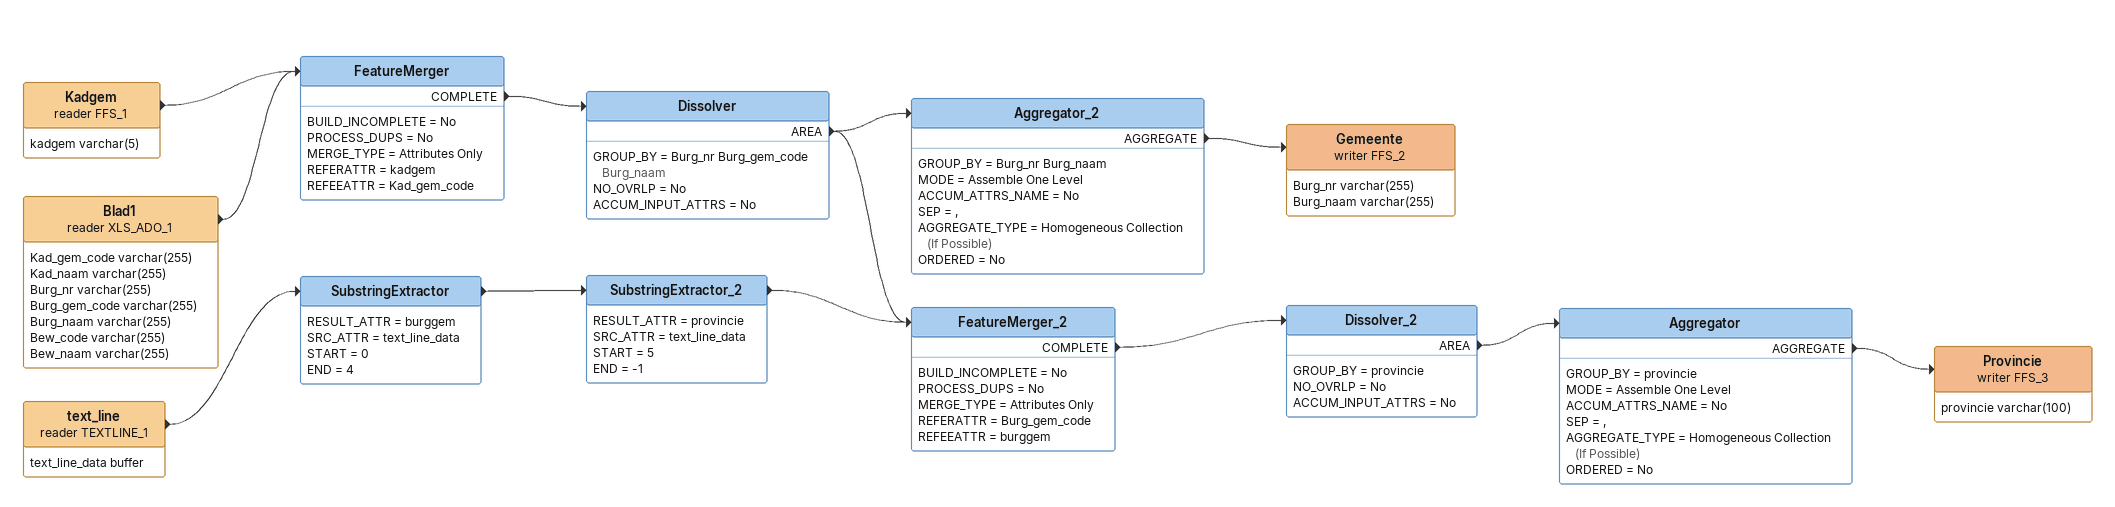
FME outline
Kadgem (reader FFS_1)
    attributes: kadgem varchar(5)
    -> FeatureMerger
Blad1 (reader XLS_ADO_1)
    attributes: Kad_gem_code varchar(255), Kad_naam varchar(255), Burg_nr varchar(255), Burg_gem_code varchar(255), Burg_naam varchar(255), Bew_code varchar(255), Bew_naam varchar(255)
    -> FeatureMerger
FeatureMerger
    BUILD_INCOMPLETE = No
    PROCESS_DUPS = No
    MERGE_TYPE = Attributes Only
    REFERATTR = kadgem
    REFEEATTR = Kad_gem_code
    COMPLETE -> Dissolver
Dissolver
    GROUP_BY = Burg_nr Burg_gem_code Burg_naam
    NO_OVRLP = No
    ACCUM_INPUT_ATTRS = No
    AREA -> FeatureMerger_2
    AREA -> Aggregator_2
Aggregator_2
    GROUP_BY = Burg_nr Burg_naam
    MODE = Assemble One Level
    ACCUM_ATTRS_NAME = No
    SEP = ,
    AGGREGATE_TYPE = Homogeneous Collection (If Possible)
    ORDERED = No
    AGGREGATE -> Gemeente (writer FFS_2)
Gemeente (writer FFS_2)
    attributes: Burg_nr varchar(255), Burg_naam varchar(255)
text_line (reader TEXTLINE_1)
    attributes: text_line_data buffer
    -> SubstringExtractor
SubstringExtractor
    RESULT_ATTR = burggem
    SRC_ATTR = text_line_data
    START = 0
    END = 4
    -> SubstringExtractor_2
SubstringExtractor_2
    RESULT_ATTR = provincie
    SRC_ATTR = text_line_data
    START = 5
    END = -1
    -> FeatureMerger_2
FeatureMerger_2
    BUILD_INCOMPLETE = No
    PROCESS_DUPS = No
    MERGE_TYPE = Attributes Only
    REFERATTR = Burg_gem_code
    REFEEATTR = burggem
    COMPLETE -> Dissolver_2
Dissolver_2
    GROUP_BY = provincie
    NO_OVRLP = No
    ACCUM_INPUT_ATTRS = No
    AREA -> Aggregator
Aggregator
    GROUP_BY = provincie
    MODE = Assemble One Level
    ACCUM_ATTRS_NAME = No
    SEP = ,
    AGGREGATE_TYPE = Homogeneous Collection (If Possible)
    ORDERED = No
    AGGREGATE -> Provincie (writer FFS_3)
Provincie (writer FFS_3)
    attributes: provincie varchar(100)
